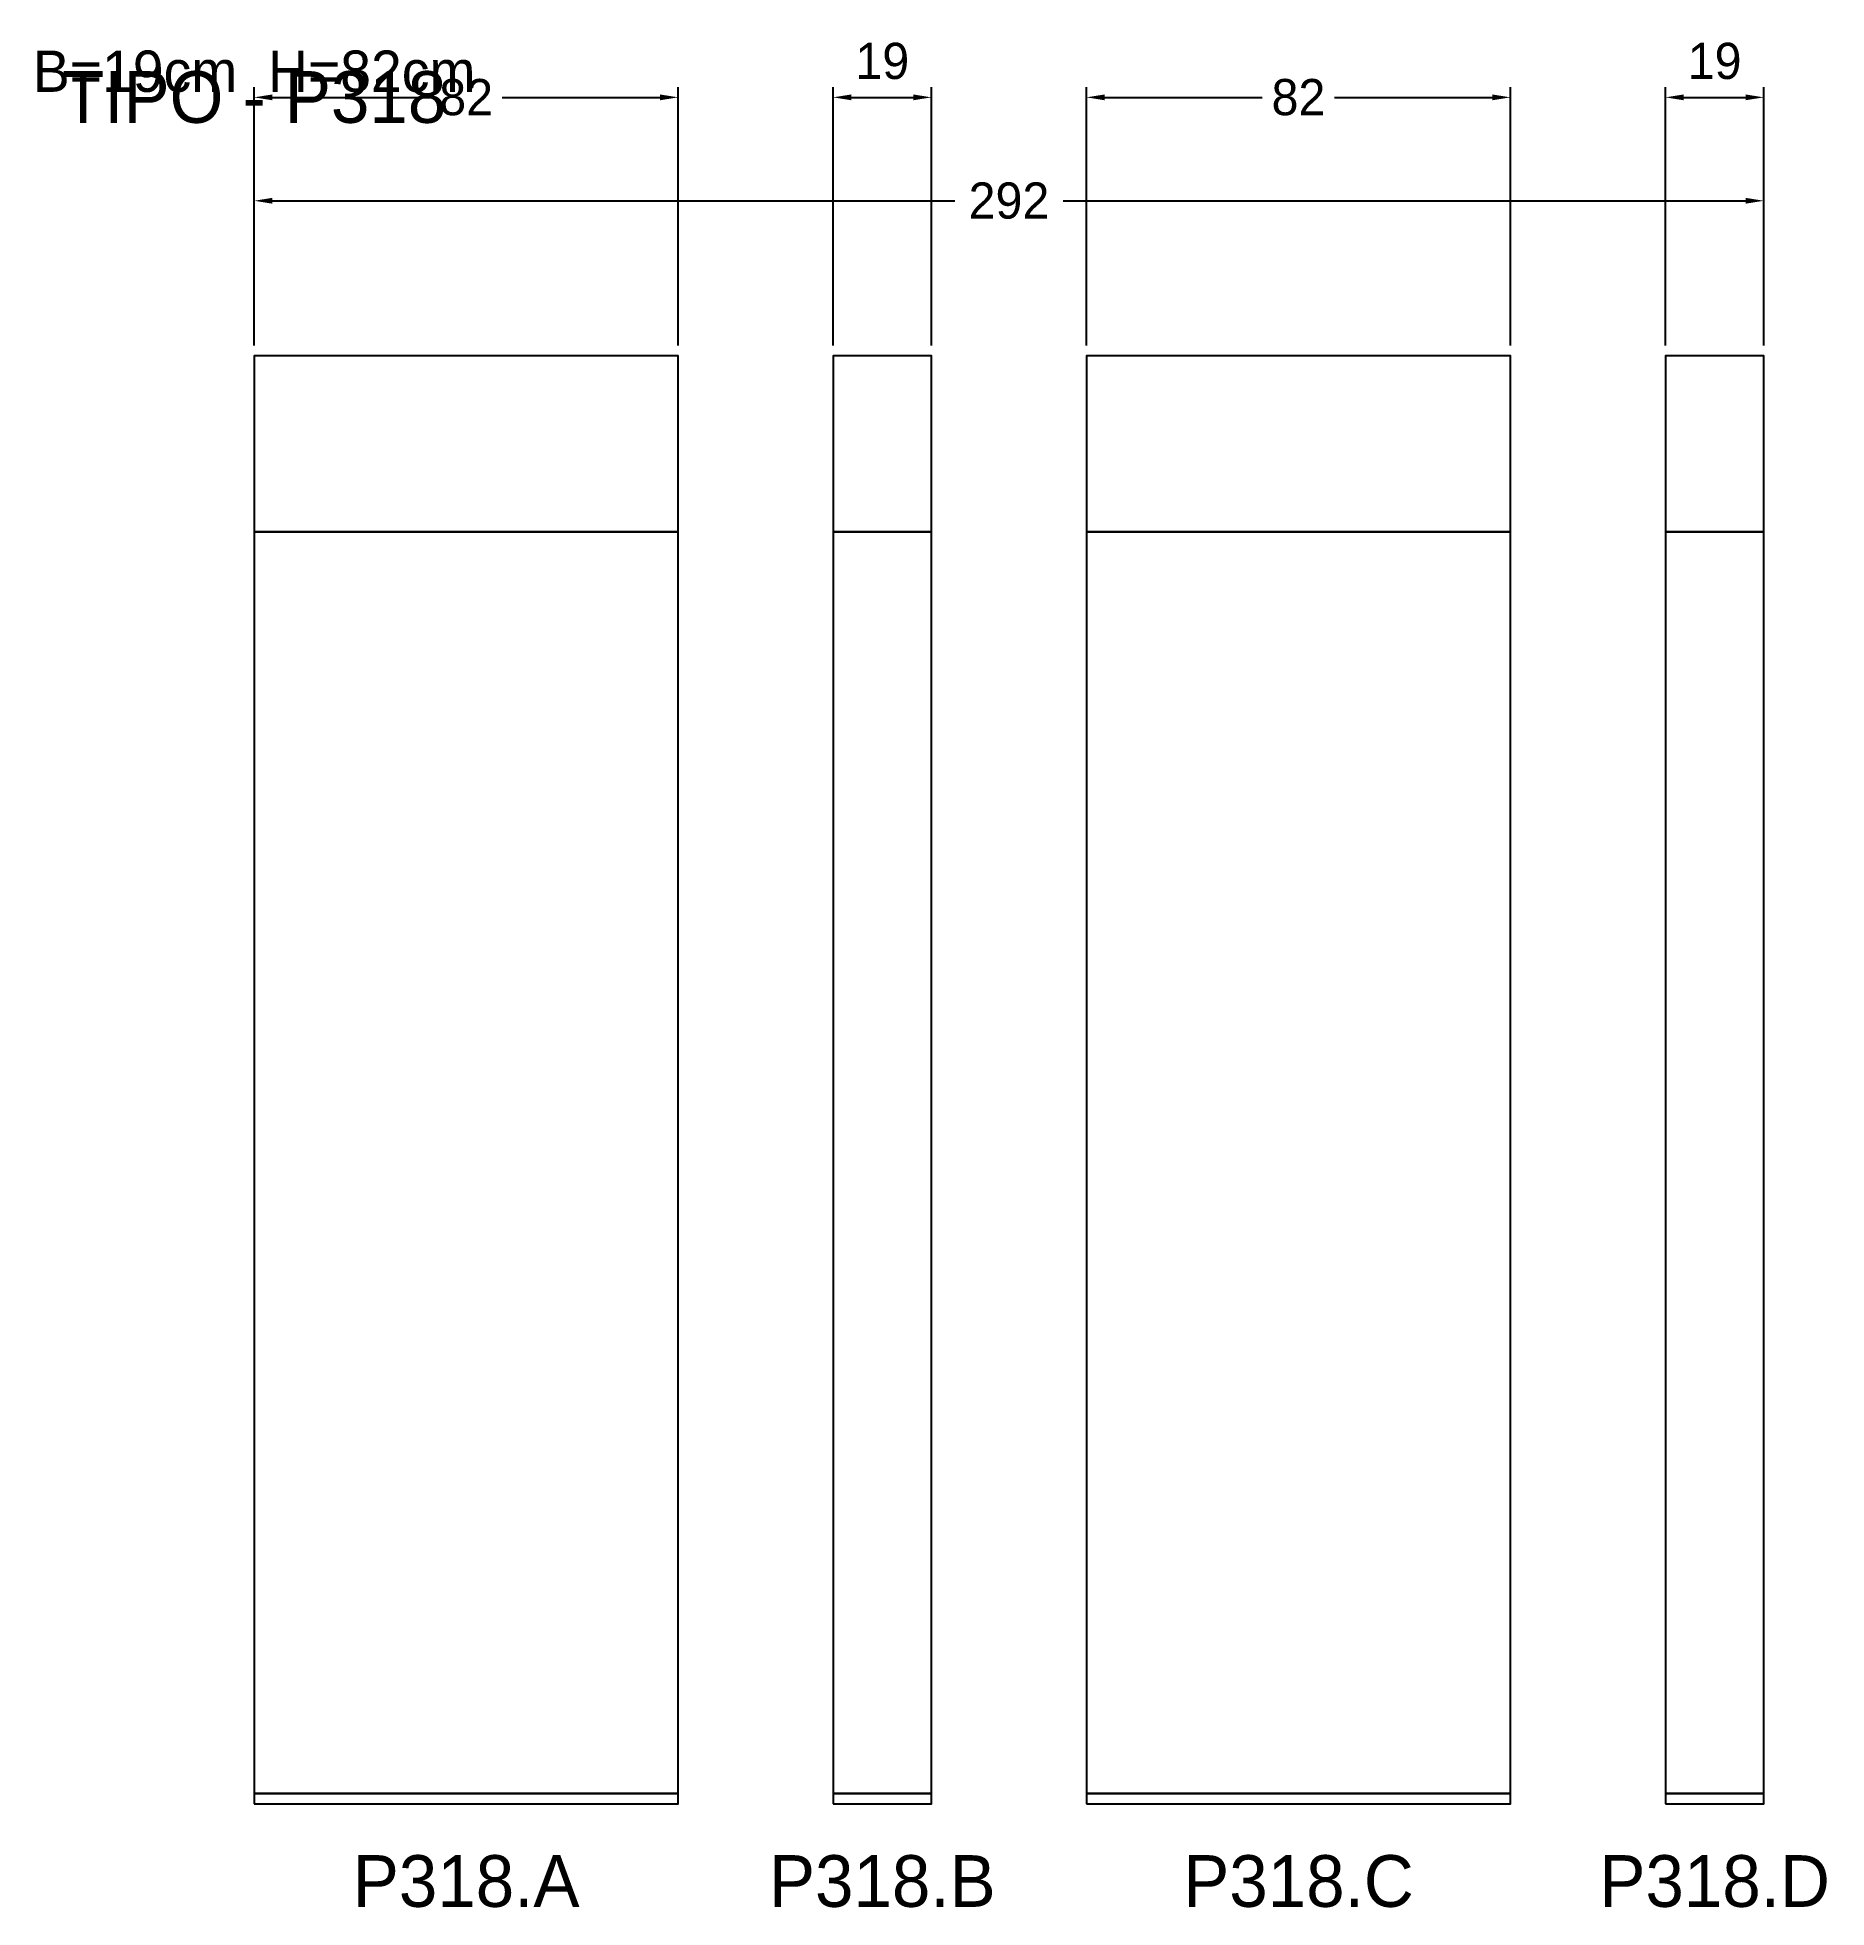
# Model space of a CAD drawing. Header units: metres. Extents: x -42 to 304, y -20 to 342.
import ezdxf

# ---------------------------------------------------------------- set-up
doc = ezdxf.new("R2010")
doc.units = ezdxf.units.M
for name, color, linetype in [('COTA', 3, 'Continuous'), ('Cota Secao (2x)', 3, 'Continuous'), ('NOMENCLATURA', 1, 'Continuous'), ('Paineis', 7, 'Continuous'), ('Texto Secao', 2, 'Continuous')]:
    doc.layers.add(name, color=color, linetype=linetype)
doc.dimstyles.new('COTA', dxfattribs={"dimtxt": 7, "dimasz": 3.5, "dimexe": 2, "dimexo": 2, "dimgap": 1.5, "dimtad": 1, "dimdec": 1, "dimcen": 2.5, "dimclrd": 3, "dimclre": 3, "dimclrt": 3, "dimazin": 3, "dimtfac": 1, "dimtmove": 0, "dimatfit": 3})

# ---------------------------------------------------------------- blocks, each defined once
blk = doc.blocks.new('_CLOSEDFILLED')
at = {"color": 0, "linetype": 'BYBLOCK'}
blk.add_solid([(-1, 0.16), (0, 0), (-1, -0.16)], dxfattribs=at)
blk = doc.blocks.new('*D1')
at = {"color": 3}
for p, q in [((0, 282), (0, 312)), ((292, 282), (292, 312)), ((3.5, 310), (135.5, 310)), ((156.5, 310), (288.5, 310))]:
    blk.add_line(p, q, dxfattribs=at)
at = {"layer": 'Defpoints'}
for p in [(0, 310), (0, 280), (292, 280)]:
    blk.add_point(p, dxfattribs=at)
at = {"layer": 'COTA', "color": 3, "xscale": 3.5, "yscale": 3.5, "rotation": 180}
blk.add_blockref('_CLOSEDFILLED', (0, 310), dxfattribs=at)
at = {"layer": 'COTA', "color": 3, "xscale": 3.5, "yscale": 3.5}
blk.add_blockref('_CLOSEDFILLED', (292, 310), dxfattribs=at)
at = {"layer": 'COTA', "color": 3, "insert": (146, 310), "char_height": 7, "attachment_point": 5}
blk.add_mtext('292', dxfattribs=at)
blk = doc.blocks.new('*D2')
at = {"color": 3}
for p, q in [((0, 282), (0, 332)), ((3.5, 330), (34, 330)), ((48, 330), (78.5, 330)), ((82, 282), (82, 332))]:
    blk.add_line(p, q, dxfattribs=at)
at = {"layer": 'Defpoints'}
for p in [(0, 330), (0, 280), (82, 280)]:
    blk.add_point(p, dxfattribs=at)
at = {"layer": 'COTA', "color": 3, "xscale": 3.5, "yscale": 3.5, "rotation": 180}
blk.add_blockref('_CLOSEDFILLED', (0, 330), dxfattribs=at)
at = {"layer": 'COTA', "color": 3, "xscale": 3.5, "yscale": 3.5}
blk.add_blockref('_CLOSEDFILLED', (82, 330), dxfattribs=at)
at = {"layer": 'COTA', "color": 3, "insert": (41, 330), "char_height": 7, "attachment_point": 5}
blk.add_mtext('82', dxfattribs=at)
blk = doc.blocks.new('*D3')
at = {"color": 3}
for p, q in [((112, 282), (112, 332)), ((115.5, 330), (127.5, 330)), ((131, 282), (131, 332))]:
    blk.add_line(p, q, dxfattribs=at)
at = {"layer": 'Defpoints'}
for p in [(112, 330), (112, 280), (131, 280)]:
    blk.add_point(p, dxfattribs=at)
at = {"layer": 'COTA', "color": 3, "xscale": 3.5, "yscale": 3.5, "rotation": 180}
blk.add_blockref('_CLOSEDFILLED', (112, 330), dxfattribs=at)
at = {"layer": 'COTA', "color": 3, "xscale": 3.5, "yscale": 3.5}
blk.add_blockref('_CLOSEDFILLED', (131, 330), dxfattribs=at)
at = {"layer": 'COTA', "color": 3, "insert": (121.5, 337), "char_height": 7, "attachment_point": 5}
blk.add_mtext('19', dxfattribs=at)
blk = doc.blocks.new('*D4')
at = {"color": 3}
for p, q in [((161, 282), (161, 332)), ((164.5, 330), (195, 330)), ((209, 330), (239.5, 330)), ((243, 282), (243, 332))]:
    blk.add_line(p, q, dxfattribs=at)
at = {"layer": 'Defpoints'}
for p in [(161, 330), (161, 280), (243, 280)]:
    blk.add_point(p, dxfattribs=at)
at = {"layer": 'COTA', "color": 3, "xscale": 3.5, "yscale": 3.5, "rotation": 180}
blk.add_blockref('_CLOSEDFILLED', (161, 330), dxfattribs=at)
at = {"layer": 'COTA', "color": 3, "xscale": 3.5, "yscale": 3.5}
blk.add_blockref('_CLOSEDFILLED', (243, 330), dxfattribs=at)
at = {"layer": 'COTA', "color": 3, "insert": (202, 330), "char_height": 7, "attachment_point": 5}
blk.add_mtext('82', dxfattribs=at)
blk = doc.blocks.new('*D5')
at = {"color": 3}
for p, q in [((273, 282), (273, 332)), ((276.5, 330), (288.5, 330)), ((292, 282), (292, 332))]:
    blk.add_line(p, q, dxfattribs=at)
at = {"layer": 'Defpoints'}
for p in [(273, 330), (273, 280), (292, 280)]:
    blk.add_point(p, dxfattribs=at)
at = {"layer": 'COTA', "color": 3, "xscale": 3.5, "yscale": 3.5, "rotation": 180}
blk.add_blockref('_CLOSEDFILLED', (273, 330), dxfattribs=at)
at = {"layer": 'COTA', "color": 3, "xscale": 3.5, "yscale": 3.5}
blk.add_blockref('_CLOSEDFILLED', (292, 330), dxfattribs=at)
at = {"layer": 'COTA', "color": 3, "insert": (282.5, 337), "char_height": 7, "attachment_point": 5}
blk.add_mtext('19', dxfattribs=at)

msp = doc.modelspace()

# ---------------------------------------------------------------- linework, layer by layer
at = {"layer": 'Paineis'}
for points in [[(0, 246), (82, 246), (82, 280), (0, 280)], [(112, 246), (131, 246), (131, 280), (112, 280)], [(161, 246), (243, 246), (243, 280), (161, 280)], [(273, 246), (292, 246), (292, 280), (273, 280)], [(0, 2), (82, 2), (82, 246), (0, 246)], [(112, 2), (131, 2), (131, 246), (112, 246)], [(161, 2), (243, 2), (243, 246), (161, 246)], [(273, 2), (292, 2), (292, 246), (273, 246)], [(0, 0), (82, 0), (82, 2), (0, 2)], [(112, 0), (131, 0), (131, 2), (112, 2)], [(161, 0), (243, 0), (243, 2), (161, 2)], [(273, 0), (292, 0), (292, 2), (273, 2)]]:
    msp.add_lwpolyline(points, close=True, dxfattribs=at)

# ---------------------------------------------------------------- texts
at = {"layer": 'Cota Secao (2x)', "insert": (0, 335), "char_height": 8, "width": 312, "attachment_point": 5}
msp.add_mtext('B=19cm  H=82cm', dxfattribs=at)
at = {"layer": 'NOMENCLATURA', "insert": (0, 330), "char_height": 10, "width": 300, "attachment_point": 5}
msp.add_mtext('TIPO - P318', dxfattribs=at)
at = {"layer": 'Texto Secao', "char_height": 10, "attachment_point": 5}
for s, insert, width in [('P318.A', (41, -15), 102), ('P318.B', (121.5, -15), 39), ('P318.C', (202, -15), 102), ('P318.D', (282.5, -15), 39)]:
    msp.add_mtext(s, dxfattribs=dict(at, insert=insert, width=width))

# ---------------------------------------------------------------- dimensions: what is measured, and where the dimension line sits
at = {"layer": 'COTA'}
for base, p1, p2, picture, middle in [((112, 330), (112, 280), (131, 280), '*D3', (121.5, 337)), ((273, 330), (273, 280), (292, 280), '*D5', (282.5, 337)), ((0, 330), (0, 280), (82, 280), '*D2', (41, 330)), ((161, 330), (161, 280), (243, 280), '*D4', (202, 330)), ((0, 310), (0, 280), (292, 280), '*D1', (146, 310))]:
    dim = msp.add_linear_dim(base=base, p1=p1, p2=p2, dimstyle='COTA', dxfattribs=at)
    dim.commit()
    dim.dimension.update_dxf_attribs({"geometry": picture, "text_midpoint": middle})

doc.saveas('drawing.dxf')
